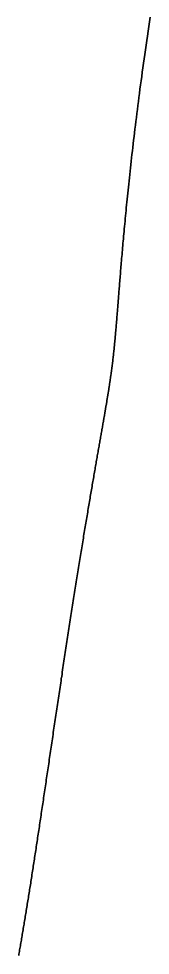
# Model space of a CAD drawing. Header units: inches. Extents: x 130170 to 284068, y 377793 to 804530.
# Drawn here: x 250430.8 to 250435.88, y 751456.09 to 751492.18 of the extents above; entities that cross this region are included whole.
import ezdxf

# ---------------------------------------------------------------- set-up
doc = ezdxf.new("R2010")
doc.units = ezdxf.units.IN
doc.header["$MEASUREMENT"] = 0
doc.layers.add('muni_il', color=7, linetype='Continuous')

msp = doc.modelspace()

# ---------------------------------------------------------------- linework, layer by layer
at = {"layer": 'muni_il'}
for points in [[(250435.881, 751492.242), (250435.853, 751492.057), (250435.825, 751491.874), (250435.798, 751491.692), (250435.771, 751491.511), (250435.744, 751491.332), (250435.718, 751491.155), (250435.692, 751490.978), (250435.667, 751490.804), (250435.643, 751490.631), (250435.619, 751490.459), (250435.595, 751490.289), (250435.571, 751490.121), (250435.549, 751489.954), (250435.526, 751489.788), (250435.504, 751489.624), (250435.483, 751489.462), (250435.461, 751489.301), (250435.441, 751489.142), (250435.42, 751488.985), (250435.4, 751488.829), (250435.381, 751488.675), (250435.361, 751488.522), (250435.342, 751488.371), (250435.324, 751488.221), (250435.306, 751488.073), (250435.288, 751487.927), (250435.271, 751487.783), (250435.254, 751487.64), (250435.237, 751487.498), (250435.22, 751487.358), (250435.204, 751487.22), (250435.189, 751487.084), (250435.173, 751486.949), (250435.158, 751486.815), (250435.143, 751486.683), (250435.129, 751486.553), (250435.115, 751486.425), (250435.101, 751486.298), (250435.087, 751486.172), (250435.074, 751486.048), (250435.061, 751485.926), (250435.048, 751485.805), (250435.036, 751485.686), (250435.023, 751485.568), (250435.011, 751485.452), (250435, 751485.338), (250434.988, 751485.225), (250434.977, 751485.113), (250434.966, 751485.003), (250434.955, 751484.894), (250434.944, 751484.787), (250434.934, 751484.681), (250434.924, 751484.577), (250434.914, 751484.474), (250434.904, 751484.373), (250434.895, 751484.273), (250434.886, 751484.174), (250434.876, 751484.077), (250434.868, 751483.981), (250434.859, 751483.887), (250434.85, 751483.794), (250434.842, 751483.702), (250434.834, 751483.612), (250434.826, 751483.523), (250434.818, 751483.435), (250434.81, 751483.348), (250434.803, 751483.263), (250434.796, 751483.179), (250434.788, 751483.096), (250434.781, 751483.014), (250434.774, 751482.934), (250434.768, 751482.854), (250434.761, 751482.776), (250434.754, 751482.699), (250434.748, 751482.624), (250434.742, 751482.549), (250434.736, 751482.475), (250434.73, 751482.403), (250434.724, 751482.332), (250434.718, 751482.261), (250434.712, 751482.192), (250434.707, 751482.124), (250434.701, 751482.057), (250434.696, 751481.99), (250434.691, 751481.925), (250434.685, 751481.861), (250434.68, 751481.797), (250434.675, 751481.735), (250434.67, 751481.673), (250434.666, 751481.613), (250434.661, 751481.553), (250434.656, 751481.494), (250434.652, 751481.436), (250434.647, 751481.379), (250434.643, 751481.323), (250434.638, 751481.267), (250434.634, 751481.213), (250434.629, 751481.159), (250434.625, 751481.105), (250434.621, 751481.053), (250434.617, 751481.001), (250434.613, 751480.95), (250434.609, 751480.9), (250434.605, 751480.85), (250434.601, 751480.801), (250434.597, 751480.753), (250434.593, 751480.705), (250434.589, 751480.658), (250434.586, 751480.612), (250434.582, 751480.566), (250434.578, 751480.521), (250434.575, 751480.476), (250434.571, 751480.432), (250434.567, 751480.388), (250434.564, 751480.345), (250434.56, 751480.302), (250434.557, 751480.26), (250434.553, 751480.219), (250434.549, 751480.178), (250434.546, 751480.137), (250434.543, 751480.097), (250434.539, 751480.057), (250434.536, 751480.018), (250434.532, 751479.979), (250434.529, 751479.94), (250434.525, 751479.902), (250434.522, 751479.864), (250434.518, 751479.826), (250434.515, 751479.789), (250434.511, 751479.752), (250434.508, 751479.716), (250434.504, 751479.68), (250434.501, 751479.644), (250434.497, 751479.608), (250434.494, 751479.573), (250434.49, 751479.537), (250434.487, 751479.502), (250434.483, 751479.468), (250434.48, 751479.433), (250434.476, 751479.399), (250434.473, 751479.365), (250434.469, 751479.331), (250434.465, 751479.297), (250434.462, 751479.264), (250434.458, 751479.231), (250434.454, 751479.197), (250434.451, 751479.164), (250434.447, 751479.131), (250434.443, 751479.098), (250434.439, 751479.066), (250434.435, 751479.033), (250434.431, 751479), (250434.428, 751478.968), (250434.424, 751478.935), (250434.42, 751478.903), (250434.416, 751478.871), (250434.412, 751478.838), (250434.407, 751478.806), (250434.403, 751478.774), (250434.399, 751478.741), (250434.395, 751478.709), (250434.391, 751478.677), (250434.386, 751478.645), (250434.382, 751478.612), (250434.378, 751478.58), (250434.373, 751478.547), (250434.369, 751478.515), (250434.364, 751478.482), (250434.36, 751478.45), (250434.355, 751478.417), (250434.35, 751478.384), (250434.346, 751478.351), (250434.341, 751478.318), (250434.336, 751478.285), (250434.331, 751478.252), (250434.326, 751478.218), (250434.321, 751478.185), (250434.316, 751478.151), (250434.311, 751478.117), (250434.306, 751478.084), (250434.301, 751478.049), (250434.295, 751478.015), (250434.29, 751477.981), (250434.284, 751477.946), (250434.279, 751477.911), (250434.273, 751477.876), (250434.268, 751477.841), (250434.262, 751477.806), (250434.256, 751477.77), (250434.251, 751477.734), (250434.245, 751477.698), (250434.239, 751477.662), (250434.233, 751477.625), (250434.227, 751477.588), (250434.221, 751477.551), (250434.215, 751477.514), (250434.208, 751477.476), (250434.202, 751477.438), (250434.196, 751477.4), (250434.189, 751477.362), (250434.183, 751477.323), (250434.176, 751477.284), (250434.169, 751477.245), (250434.163, 751477.205), (250434.156, 751477.165), (250434.149, 751477.125), (250434.142, 751477.084), (250434.135, 751477.043), (250434.128, 751477.002), (250434.121, 751476.961), (250434.114, 751476.919), (250434.106, 751476.877), (250434.099, 751476.834), (250434.092, 751476.791), (250434.084, 751476.748), (250434.077, 751476.705), (250434.069, 751476.661), (250434.061, 751476.616), (250434.053, 751476.572), (250434.046, 751476.527), (250434.038, 751476.481), (250434.03, 751476.436), (250434.021, 751476.389), (250434.013, 751476.343), (250434.005, 751476.296), (250433.997, 751476.249), (250433.988, 751476.201), (250433.98, 751476.153), (250433.972, 751476.105), (250433.963, 751476.056), (250433.954, 751476.007), (250433.946, 751475.957), (250433.937, 751475.907), (250433.928, 751475.857), (250433.919, 751475.806), (250433.91, 751475.755), (250433.901, 751475.703), (250433.892, 751475.651), (250433.882, 751475.599), (250433.873, 751475.546), (250433.864, 751475.493), (250433.854, 751475.439), (250433.845, 751475.385), (250433.835, 751475.33), (250433.826, 751475.276), (250433.816, 751475.22), (250433.806, 751475.164), (250433.796, 751475.108), (250433.787, 751475.052), (250433.776, 751474.995), (250433.766, 751474.937), (250433.756, 751474.88), (250433.746, 751474.821), (250433.736, 751474.763), (250433.726, 751474.704), (250433.715, 751474.644), (250433.705, 751474.584), (250433.695, 751474.524), (250433.684, 751474.463), (250433.673, 751474.402), (250433.663, 751474.341), (250433.652, 751474.279), (250433.641, 751474.216), (250433.63, 751474.153), (250433.62, 751474.09), (250433.609, 751474.027), (250433.598, 751473.963), (250433.587, 751473.898), (250433.576, 751473.833), (250433.564, 751473.768), (250433.553, 751473.703), (250433.542, 751473.637), (250433.531, 751473.571), (250433.519, 751473.504), (250433.508, 751473.437), (250433.497, 751473.369), (250433.485, 751473.301), (250433.473, 751473.233), (250433.462, 751473.164), (250433.45, 751473.095), (250433.439, 751473.026), (250433.427, 751472.956), (250433.415, 751472.886), (250433.403, 751472.816), (250433.391, 751472.745), (250433.379, 751472.674), (250433.367, 751472.602), (250433.355, 751472.53), (250433.344, 751472.458), (250433.331, 751472.386), (250433.319, 751472.313), (250433.307, 751472.239), (250433.295, 751472.166), (250433.283, 751472.092), (250433.271, 751472.018), (250433.258, 751471.943), (250433.246, 751471.869), (250433.234, 751471.794), (250433.221, 751471.718), (250433.209, 751471.642), (250433.197, 751471.566), (250433.184, 751471.49), (250433.172, 751471.414), (250433.159, 751471.337), (250433.147, 751471.26), (250433.134, 751471.182), (250433.122, 751471.105), (250433.109, 751471.027), (250433.097, 751470.948), (250433.084, 751470.87), (250433.071, 751470.792), (250433.059, 751470.713), (250433.046, 751470.634), (250433.033, 751470.554), (250433.021, 751470.475), (250433.008, 751470.395), (250432.995, 751470.315), (250432.982, 751470.235), (250432.97, 751470.154), (250432.957, 751470.074), (250432.944, 751469.993), (250432.931, 751469.912), (250432.918, 751469.831), (250432.906, 751469.749), (250432.893, 751469.668), (250432.88, 751469.586), (250432.867, 751469.504), (250432.854, 751469.422), (250432.842, 751469.34), (250432.829, 751469.258), (250432.816, 751469.176), (250432.803, 751469.093), (250432.79, 751469.011), (250432.777, 751468.928), (250432.764, 751468.845), (250432.752, 751468.762), (250432.739, 751468.679), (250432.726, 751468.596), (250432.713, 751468.512), (250432.7, 751468.429), (250432.687, 751468.346), (250432.675, 751468.262), (250432.662, 751468.179), (250432.649, 751468.095), (250432.636, 751468.011), (250432.623, 751467.928), (250432.611, 751467.844), (250432.598, 751467.76), (250432.585, 751467.676), (250432.572, 751467.592), (250432.559, 751467.508), (250432.547, 751467.425), (250432.534, 751467.341), (250432.521, 751467.257), (250432.509, 751467.173), (250432.496, 751467.089), (250432.483, 751467.005), (250432.471, 751466.921), (250432.458, 751466.837), (250432.445, 751466.753), (250432.433, 751466.669), (250432.42, 751466.586), (250432.407, 751466.502), (250432.395, 751466.418), (250432.382, 751466.334), (250432.37, 751466.251), (250432.357, 751466.167), (250432.345, 751466.084), (250432.332, 751466), (250432.32, 751465.917), (250432.307, 751465.834), (250432.295, 751465.751), (250432.283, 751465.667), (250432.27, 751465.584), (250432.258, 751465.501), (250432.246, 751465.419), (250432.233, 751465.336), (250432.221, 751465.253), (250432.209, 751465.171), (250432.197, 751465.089), (250432.184, 751465.006), (250432.172, 751464.924), (250432.16, 751464.842), (250432.148, 751464.76), (250432.136, 751464.679), (250432.124, 751464.597), (250432.112, 751464.515), (250432.099, 751464.434), (250432.087, 751464.353), (250432.075, 751464.272), (250432.064, 751464.191), (250432.052, 751464.111), (250432.04, 751464.03), (250432.028, 751463.95), (250432.016, 751463.87), (250432.004, 751463.789), (250431.992, 751463.71), (250431.98, 751463.63), (250431.969, 751463.551), (250431.957, 751463.471), (250431.945, 751463.392), (250431.934, 751463.314), (250431.922, 751463.235), (250431.91, 751463.156), (250431.899, 751463.078), (250431.887, 751463), (250431.875, 751462.922), (250431.864, 751462.844), (250431.853, 751462.767), (250431.841, 751462.69), (250431.83, 751462.613), (250431.818, 751462.536), (250431.807, 751462.459), (250431.796, 751462.383), (250431.784, 751462.307), (250431.773, 751462.231), (250431.762, 751462.155), (250431.75, 751462.08), (250431.739, 751462.004), (250431.728, 751461.929), (250431.717, 751461.855), (250431.706, 751461.78), (250431.695, 751461.706), (250431.683, 751461.632), (250431.672, 751461.558), (250431.661, 751461.484), (250431.65, 751461.411), (250431.639, 751461.338), (250431.628, 751461.265), (250431.617, 751461.192), (250431.607, 751461.12), (250431.596, 751461.048), (250431.585, 751460.976), (250431.574, 751460.904), (250431.563, 751460.833), (250431.552, 751460.762), (250431.542, 751460.691), (250431.531, 751460.62), (250431.52, 751460.55), (250431.51, 751460.48), (250431.499, 751460.41), (250431.488, 751460.34), (250431.478, 751460.271), (250431.467, 751460.202), (250431.457, 751460.133), (250431.446, 751460.064), (250431.436, 751459.996), (250431.425, 751459.928), (250431.415, 751459.86), (250431.404, 751459.792), (250431.394, 751459.725), (250431.383, 751459.658), (250431.373, 751459.591), (250431.363, 751459.525), (250431.352, 751459.458), (250431.342, 751459.392), (250431.332, 751459.326), (250431.322, 751459.261), (250431.311, 751459.196), (250431.301, 751459.13), (250431.291, 751459.066), (250431.281, 751459.001), (250431.271, 751458.937), (250431.261, 751458.873), (250431.251, 751458.809), (250431.24, 751458.746), (250431.23, 751458.682), (250431.22, 751458.619), (250431.21, 751458.556), (250431.2, 751458.494), (250431.19, 751458.432), (250431.18, 751458.37), (250431.171, 751458.308), (250431.161, 751458.246), (250431.151, 751458.185), (250431.141, 751458.124), (250431.131, 751458.063), (250431.121, 751458.003), (250431.112, 751457.942), (250431.102, 751457.882), (250431.092, 751457.822), (250431.082, 751457.763), (250431.072, 751457.704), (250431.063, 751457.644), (250431.053, 751457.586), (250431.043, 751457.527), (250431.034, 751457.468), (250431.024, 751457.41), (250431.015, 751457.352), (250431.005, 751457.295), (250430.995, 751457.237), (250430.986, 751457.18), (250430.976, 751457.123), (250430.967, 751457.066), (250430.957, 751457.01), (250430.948, 751456.953), (250430.938, 751456.897), (250430.929, 751456.841), (250430.919, 751456.786), (250430.91, 751456.73), (250430.901, 751456.675), (250430.891, 751456.62), (250430.882, 751456.566), (250430.872, 751456.511), (250430.863, 751456.457), (250430.854, 751456.403), (250430.845, 751456.349), (250430.835, 751456.295), (250430.826, 751456.242), (250430.817, 751456.188), (250430.807, 751456.135), (250430.798, 751456.082)], [(250430.798, 751456.082), (250430.807, 751456.135), (250430.817, 751456.188), (250430.826, 751456.242), (250430.835, 751456.295), (250430.845, 751456.349), (250430.854, 751456.403), (250430.863, 751456.457), (250430.872, 751456.511), (250430.882, 751456.566), (250430.891, 751456.62), (250430.901, 751456.675), (250430.91, 751456.73), (250430.919, 751456.786), (250430.929, 751456.841), (250430.938, 751456.897), (250430.948, 751456.953), (250430.957, 751457.01), (250430.967, 751457.066), (250430.976, 751457.123), (250430.986, 751457.18), (250430.995, 751457.237), (250431.005, 751457.295), (250431.015, 751457.352), (250431.024, 751457.41), (250431.034, 751457.468), (250431.043, 751457.527), (250431.053, 751457.586), (250431.063, 751457.644), (250431.072, 751457.704), (250431.082, 751457.763), (250431.092, 751457.822), (250431.102, 751457.882), (250431.112, 751457.942), (250431.121, 751458.003), (250431.131, 751458.063), (250431.141, 751458.124), (250431.151, 751458.185), (250431.161, 751458.246), (250431.171, 751458.308), (250431.18, 751458.37), (250431.19, 751458.432), (250431.2, 751458.494), (250431.21, 751458.556), (250431.22, 751458.619), (250431.23, 751458.682), (250431.24, 751458.746), (250431.251, 751458.809), (250431.261, 751458.873), (250431.271, 751458.937), (250431.281, 751459.001), (250431.291, 751459.066), (250431.301, 751459.13), (250431.311, 751459.196), (250431.322, 751459.261), (250431.332, 751459.326), (250431.342, 751459.392), (250431.352, 751459.458), (250431.363, 751459.525), (250431.373, 751459.591), (250431.383, 751459.658), (250431.394, 751459.725), (250431.404, 751459.792), (250431.415, 751459.86), (250431.425, 751459.928), (250431.436, 751459.996), (250431.446, 751460.064), (250431.457, 751460.133), (250431.467, 751460.202), (250431.478, 751460.271), (250431.488, 751460.34), (250431.499, 751460.41), (250431.51, 751460.48), (250431.52, 751460.55), (250431.531, 751460.62), (250431.542, 751460.691), (250431.552, 751460.762), (250431.563, 751460.833), (250431.574, 751460.904), (250431.585, 751460.976), (250431.596, 751461.048), (250431.607, 751461.12), (250431.617, 751461.192), (250431.628, 751461.265), (250431.639, 751461.338), (250431.65, 751461.411), (250431.661, 751461.484), (250431.672, 751461.558), (250431.683, 751461.632), (250431.695, 751461.706), (250431.706, 751461.78), (250431.717, 751461.855), (250431.728, 751461.929), (250431.739, 751462.004), (250431.75, 751462.08), (250431.762, 751462.155), (250431.773, 751462.231), (250431.784, 751462.307), (250431.796, 751462.383), (250431.807, 751462.459), (250431.818, 751462.536), (250431.83, 751462.613), (250431.841, 751462.69), (250431.853, 751462.767), (250431.864, 751462.844), (250431.875, 751462.922), (250431.887, 751463), (250431.899, 751463.078), (250431.91, 751463.156), (250431.922, 751463.235), (250431.934, 751463.314), (250431.945, 751463.392), (250431.957, 751463.471), (250431.969, 751463.551), (250431.98, 751463.63), (250431.992, 751463.71), (250432.004, 751463.789), (250432.016, 751463.87), (250432.028, 751463.95), (250432.04, 751464.03), (250432.052, 751464.111), (250432.064, 751464.191), (250432.075, 751464.272), (250432.087, 751464.353), (250432.099, 751464.434), (250432.112, 751464.515), (250432.124, 751464.597), (250432.136, 751464.679), (250432.148, 751464.76), (250432.16, 751464.842), (250432.172, 751464.924), (250432.184, 751465.006), (250432.197, 751465.089), (250432.209, 751465.171), (250432.221, 751465.253), (250432.233, 751465.336), (250432.246, 751465.419), (250432.258, 751465.501), (250432.27, 751465.584), (250432.283, 751465.667), (250432.295, 751465.751), (250432.307, 751465.834), (250432.32, 751465.917), (250432.332, 751466), (250432.345, 751466.084), (250432.357, 751466.167), (250432.37, 751466.251), (250432.382, 751466.334), (250432.395, 751466.418), (250432.407, 751466.502), (250432.42, 751466.586), (250432.433, 751466.669), (250432.445, 751466.753), (250432.458, 751466.837), (250432.471, 751466.921), (250432.483, 751467.005), (250432.496, 751467.089), (250432.509, 751467.173), (250432.521, 751467.257), (250432.534, 751467.341), (250432.547, 751467.425), (250432.559, 751467.508), (250432.572, 751467.592), (250432.585, 751467.676), (250432.598, 751467.76), (250432.611, 751467.844), (250432.623, 751467.928), (250432.636, 751468.011), (250432.649, 751468.095), (250432.662, 751468.179), (250432.675, 751468.262), (250432.687, 751468.346), (250432.7, 751468.429), (250432.713, 751468.512), (250432.726, 751468.596), (250432.739, 751468.679), (250432.752, 751468.762), (250432.764, 751468.845), (250432.777, 751468.928), (250432.79, 751469.011), (250432.803, 751469.093), (250432.816, 751469.176), (250432.829, 751469.258), (250432.842, 751469.34), (250432.854, 751469.422), (250432.867, 751469.504), (250432.88, 751469.586), (250432.893, 751469.668), (250432.906, 751469.749), (250432.918, 751469.831), (250432.931, 751469.912), (250432.944, 751469.993), (250432.957, 751470.074), (250432.97, 751470.154), (250432.982, 751470.235), (250432.995, 751470.315), (250433.008, 751470.395), (250433.021, 751470.475), (250433.033, 751470.554), (250433.046, 751470.634), (250433.059, 751470.713), (250433.071, 751470.792), (250433.084, 751470.87), (250433.097, 751470.948), (250433.109, 751471.027), (250433.122, 751471.105), (250433.134, 751471.182), (250433.147, 751471.26), (250433.159, 751471.337), (250433.172, 751471.414), (250433.184, 751471.49), (250433.197, 751471.566), (250433.209, 751471.642), (250433.221, 751471.718), (250433.234, 751471.794), (250433.246, 751471.869), (250433.258, 751471.943), (250433.271, 751472.018), (250433.283, 751472.092), (250433.295, 751472.166), (250433.307, 751472.239), (250433.319, 751472.313), (250433.331, 751472.386), (250433.344, 751472.458), (250433.355, 751472.53), (250433.367, 751472.602), (250433.379, 751472.674), (250433.391, 751472.745), (250433.403, 751472.816), (250433.415, 751472.886), (250433.427, 751472.956), (250433.439, 751473.026), (250433.45, 751473.095), (250433.462, 751473.164), (250433.473, 751473.233), (250433.485, 751473.301), (250433.497, 751473.369), (250433.508, 751473.437), (250433.519, 751473.504), (250433.531, 751473.571), (250433.542, 751473.637), (250433.553, 751473.703), (250433.564, 751473.768), (250433.576, 751473.833), (250433.587, 751473.898), (250433.598, 751473.963), (250433.609, 751474.027), (250433.62, 751474.09), (250433.63, 751474.153), (250433.641, 751474.216), (250433.652, 751474.279), (250433.663, 751474.341), (250433.673, 751474.402), (250433.684, 751474.463), (250433.695, 751474.524), (250433.705, 751474.584), (250433.715, 751474.644), (250433.726, 751474.704), (250433.736, 751474.763), (250433.746, 751474.821), (250433.756, 751474.88), (250433.766, 751474.937), (250433.776, 751474.995), (250433.787, 751475.052), (250433.796, 751475.108), (250433.806, 751475.164), (250433.816, 751475.22), (250433.826, 751475.276), (250433.835, 751475.33), (250433.845, 751475.385), (250433.854, 751475.439), (250433.864, 751475.493), (250433.873, 751475.546), (250433.882, 751475.599), (250433.892, 751475.651), (250433.901, 751475.703), (250433.91, 751475.755), (250433.919, 751475.806), (250433.928, 751475.857), (250433.937, 751475.907), (250433.946, 751475.957), (250433.954, 751476.007), (250433.963, 751476.056), (250433.972, 751476.105), (250433.98, 751476.153), (250433.988, 751476.201), (250433.997, 751476.249), (250434.005, 751476.296), (250434.013, 751476.343), (250434.021, 751476.389), (250434.03, 751476.436), (250434.038, 751476.481), (250434.046, 751476.527), (250434.053, 751476.572), (250434.061, 751476.616), (250434.069, 751476.661), (250434.077, 751476.705), (250434.084, 751476.748), (250434.092, 751476.791), (250434.099, 751476.834), (250434.106, 751476.877), (250434.114, 751476.919), (250434.121, 751476.961), (250434.128, 751477.002), (250434.135, 751477.043), (250434.142, 751477.084), (250434.149, 751477.125), (250434.156, 751477.165), (250434.163, 751477.205), (250434.169, 751477.245), (250434.176, 751477.284), (250434.183, 751477.323), (250434.189, 751477.362), (250434.196, 751477.4), (250434.202, 751477.438), (250434.208, 751477.476), (250434.215, 751477.514), (250434.221, 751477.551), (250434.227, 751477.588), (250434.233, 751477.625), (250434.239, 751477.662), (250434.245, 751477.698), (250434.251, 751477.734), (250434.256, 751477.77), (250434.262, 751477.806), (250434.268, 751477.841), (250434.273, 751477.876), (250434.279, 751477.911), (250434.284, 751477.946), (250434.29, 751477.981), (250434.295, 751478.015), (250434.301, 751478.049), (250434.306, 751478.084), (250434.311, 751478.117), (250434.316, 751478.151), (250434.321, 751478.185), (250434.326, 751478.218), (250434.331, 751478.252), (250434.336, 751478.285), (250434.341, 751478.318), (250434.346, 751478.351), (250434.35, 751478.384), (250434.355, 751478.417), (250434.36, 751478.45), (250434.364, 751478.482), (250434.369, 751478.515), (250434.373, 751478.547), (250434.378, 751478.58), (250434.382, 751478.612), (250434.386, 751478.645), (250434.391, 751478.677), (250434.395, 751478.709), (250434.399, 751478.741), (250434.403, 751478.774), (250434.407, 751478.806), (250434.412, 751478.838), (250434.416, 751478.871), (250434.42, 751478.903), (250434.424, 751478.935), (250434.428, 751478.968), (250434.431, 751479), (250434.435, 751479.033), (250434.439, 751479.066), (250434.443, 751479.098), (250434.447, 751479.131), (250434.451, 751479.164), (250434.454, 751479.197), (250434.458, 751479.231), (250434.462, 751479.264), (250434.465, 751479.297), (250434.469, 751479.331), (250434.473, 751479.365), (250434.476, 751479.399), (250434.48, 751479.433), (250434.483, 751479.468), (250434.487, 751479.502), (250434.49, 751479.537), (250434.494, 751479.573), (250434.497, 751479.608), (250434.501, 751479.644), (250434.504, 751479.68), (250434.508, 751479.716), (250434.511, 751479.752), (250434.515, 751479.789), (250434.518, 751479.826), (250434.522, 751479.864), (250434.525, 751479.902), (250434.529, 751479.94), (250434.532, 751479.979), (250434.536, 751480.018), (250434.539, 751480.057), (250434.543, 751480.097), (250434.546, 751480.137), (250434.549, 751480.178), (250434.553, 751480.219), (250434.557, 751480.26), (250434.56, 751480.302), (250434.564, 751480.345), (250434.567, 751480.388), (250434.571, 751480.432), (250434.575, 751480.476), (250434.578, 751480.521), (250434.582, 751480.566), (250434.586, 751480.612), (250434.589, 751480.658), (250434.593, 751480.705), (250434.597, 751480.753), (250434.601, 751480.801), (250434.605, 751480.85), (250434.609, 751480.9), (250434.613, 751480.95), (250434.617, 751481.001), (250434.621, 751481.053), (250434.625, 751481.105), (250434.629, 751481.159), (250434.634, 751481.213), (250434.638, 751481.267), (250434.643, 751481.323), (250434.647, 751481.379), (250434.652, 751481.436), (250434.656, 751481.494), (250434.661, 751481.553), (250434.666, 751481.613), (250434.67, 751481.673), (250434.675, 751481.735), (250434.68, 751481.797), (250434.685, 751481.861), (250434.691, 751481.925), (250434.696, 751481.99), (250434.701, 751482.057), (250434.707, 751482.124), (250434.712, 751482.192), (250434.718, 751482.261), (250434.724, 751482.332), (250434.73, 751482.403), (250434.736, 751482.475), (250434.742, 751482.549), (250434.748, 751482.624), (250434.754, 751482.699), (250434.761, 751482.776), (250434.768, 751482.854), (250434.774, 751482.934), (250434.781, 751483.014), (250434.788, 751483.096), (250434.796, 751483.179), (250434.803, 751483.263), (250434.81, 751483.348), (250434.818, 751483.435), (250434.826, 751483.523), (250434.834, 751483.612), (250434.842, 751483.702), (250434.85, 751483.794), (250434.859, 751483.887), (250434.868, 751483.981), (250434.876, 751484.077), (250434.886, 751484.174), (250434.895, 751484.273), (250434.904, 751484.373), (250434.914, 751484.474), (250434.924, 751484.577), (250434.934, 751484.681), (250434.944, 751484.787), (250434.955, 751484.894), (250434.966, 751485.003), (250434.977, 751485.113), (250434.988, 751485.225), (250435, 751485.338), (250435.011, 751485.452), (250435.023, 751485.568), (250435.036, 751485.686), (250435.048, 751485.805), (250435.061, 751485.926), (250435.074, 751486.048), (250435.087, 751486.172), (250435.101, 751486.298), (250435.115, 751486.425), (250435.129, 751486.553), (250435.143, 751486.683), (250435.158, 751486.815), (250435.173, 751486.949), (250435.189, 751487.084), (250435.204, 751487.22), (250435.22, 751487.358), (250435.237, 751487.498), (250435.254, 751487.64), (250435.271, 751487.783), (250435.288, 751487.927), (250435.306, 751488.073), (250435.324, 751488.221), (250435.342, 751488.371), (250435.361, 751488.522), (250435.381, 751488.675), (250435.4, 751488.829), (250435.42, 751488.985), (250435.441, 751489.142), (250435.461, 751489.301), (250435.483, 751489.462), (250435.504, 751489.624), (250435.526, 751489.788), (250435.549, 751489.954), (250435.571, 751490.121), (250435.595, 751490.289), (250435.619, 751490.459), (250435.643, 751490.631), (250435.667, 751490.804), (250435.692, 751490.978), (250435.718, 751491.155), (250435.744, 751491.332), (250435.771, 751491.511), (250435.798, 751491.692), (250435.825, 751491.874), (250435.853, 751492.057), (250435.881, 751492.242)]]:
    msp.add_lwpolyline(points, dxfattribs=at)

doc.saveas('drawing.dxf')
